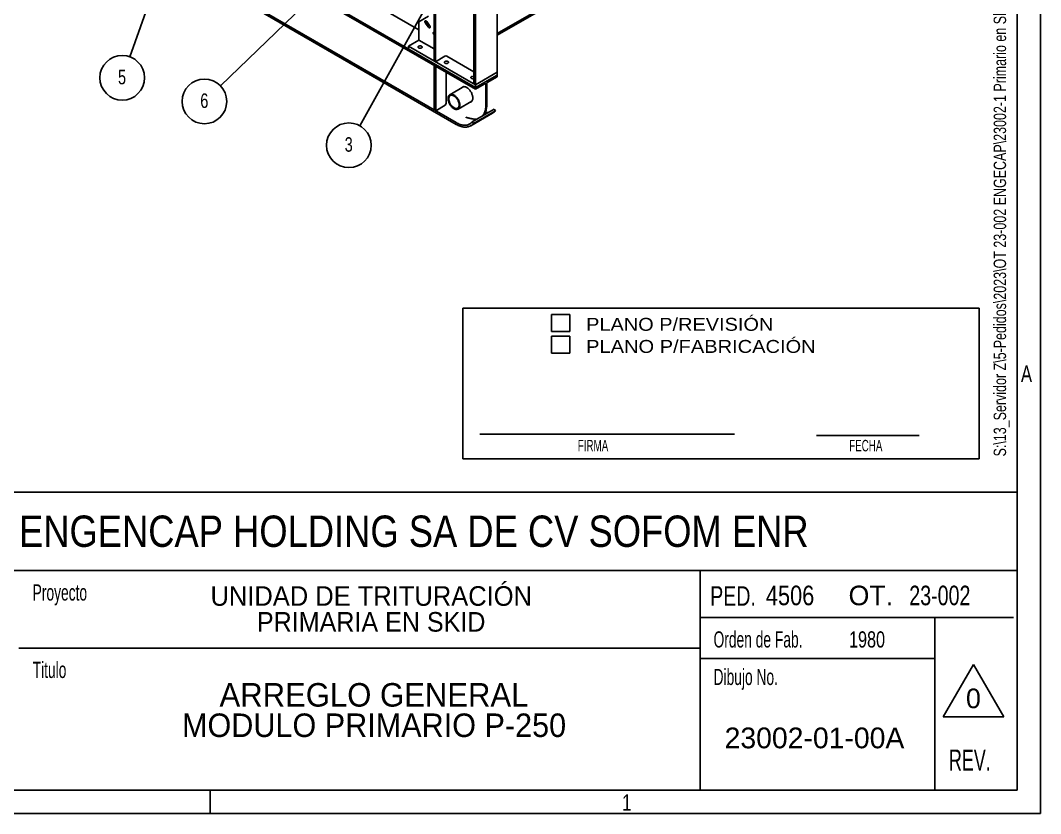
# Model space of a CAD drawing. Header units: millimetres. Extents: x 861 to 27901, y 673 to 17923.
# Drawn here: x 23564 to 27901, y 673 to 4043 of the extents above; entities that cross this region are included whole.
import ezdxf

# ---------------------------------------------------------------- set-up
doc = ezdxf.new("R2010")
doc.units = ezdxf.units.MM
doc.header["$LTSCALE"] = 33.3
for name, color, linetype in [('CAPA_1', 7, 'Continuous'), ('SLD-0_0', 7, 'Continuous'), ('STRUC', 4, 'Continuous')]:
    doc.layers.add(name, color=color, linetype=linetype)
doc.styles.add('SLDTEXTSTYLE0', font='TXT', dxfattribs={"width": 0.75})
doc.styles.add('SLDTEXTSTYLE13', font='TXT', dxfattribs={"width": 0.748115})
doc.styles.add('SLDTEXTSTYLE14', font='TXT', dxfattribs={"width": 0.638298})
doc.styles.add('SLDTEXTSTYLE16', font='TXT', dxfattribs={"width": 1.153258})
doc.styles.add('SLDTEXTSTYLE17', font='TXT', dxfattribs={"width": 1.160134})
doc.styles.add('SLDTEXTSTYLE23', font='TXT', dxfattribs={"width": 1.023192})
doc.styles.add('SLDTEXTSTYLE24', font='TXT', dxfattribs={"width": 0.988313})
doc.styles.add('SLDTEXTSTYLE25', font='TXT', dxfattribs={"width": 0.973365})
doc.styles.add('SLDTEXTSTYLE26', font='TXT', dxfattribs={"width": 0.867418})
doc.styles.add('SLDTEXTSTYLE27', font='TXT', dxfattribs={"width": 0.957793})
doc.styles.add('SLDTEXTSTYLE29', font='TXT', dxfattribs={"width": 0.830479})
doc.dimstyles.new('SLDDIMSTYLE1', dxfattribs={"dimtxt": 0.18, "dimasz": 20.492308, "dimexe": 0, "dimexo": 0.0625, "dimgap": 0, "dimtad": 0, "dimtih": 1, "dimtoh": 1, "dimdec": 0, "dimrnd": 1e-09, "dimzin": 0, "dimdsep": 46, "dimtxsty": 'Standard', "dimblk1": 'DOT', "dimblk2": 'DOT', "dimsah": 1, "dimcen": 0.09, "dimadec": 0, "dimazin": 0, "dimtfac": 20.492308, "dimtdec": 0, "dimtofl": 0, "dimtmove": 0, "dimatfit": 3, "dimldrblk": 'DOT', "dimfxl": 1, "dimfrac": 2, "dimtolj": 1, "dimtzin": 0, "dimarcsym": 0})
doc.dimstyles.new('SLDDIMSTYLE2', dxfattribs={"dimtxt": 0.18, "dimasz": 66.6, "dimexe": 0, "dimexo": 0.0625, "dimgap": 0, "dimtad": 0, "dimtih": 1, "dimtoh": 1, "dimdec": 0, "dimrnd": 1e-09, "dimzin": 0, "dimdsep": 46, "dimtxsty": 'Standard', "dimsah": 1, "dimcen": 0.09, "dimadec": 0, "dimazin": 0, "dimtfac": 66.6, "dimtdec": 0, "dimtofl": 0, "dimtmove": 0, "dimatfit": 3, "dimfxl": 1, "dimfrac": 2, "dimtolj": 1, "dimtzin": 0, "dimarcsym": 0})

# ---------------------------------------------------------------- blocks, each defined once
blk = doc.blocks.new('SW_NOTE_0_122')
at = {"layer": 'CAPA_1', "color": 0}
blk.add_circle((-31.8, -89.4), 94.9, dxfattribs=at)
at = {"layer": 'CAPA_1', "color": 0, "insert": (-32.5, -55.2), "char_height": 61.7, "attachment_point": 2, "style": 'SLDTEXTSTYLE0'}
blk.add_mtext('5', dxfattribs=at)
blk = doc.blocks.new('SW_NOTE_0_123')
at = {"layer": 'CAPA_1', "color": 0}
blk.add_circle((-68.2, -65.9), 94.9, dxfattribs=at)
at = {"layer": 'CAPA_1', "color": 0, "insert": (-68.8, -31.8), "char_height": 61.7, "attachment_point": 2, "style": 'SLDTEXTSTYLE0'}
blk.add_mtext('6', dxfattribs=at)
blk = doc.blocks.new('_Dot')
at = {"color": 0, "linetype": 'ByBlock', "lineweight": -2}
blk.add_line((-0.5, 0), (-1, 0), dxfattribs=at)
at = {"color": 0, "linetype": 'ByBlock', "const_width": 0.5}
blk.add_lwpolyline([(-0.25, 0, 1), (0.25, 0, 1)], format="xyb", close=True, dxfattribs=at)
blk = doc.blocks.new('SW_NOTE_0_125')
at = {"layer": 'CAPA_1', "color": 0}
blk.add_circle((-46.1, -82.9), 94.9, dxfattribs=at)
at = {"layer": 'CAPA_1', "color": 0, "insert": (-46.7, -48.8), "char_height": 61.7, "attachment_point": 2, "style": 'SLDTEXTSTYLE0'}
blk.add_mtext('3', dxfattribs=at)

msp = doc.modelspace()

# ---------------------------------------------------------------- linework, layer by layer
at = {"layer": 'CAPA_1'}
for p, q in [((27900.71, 673.2), (27900.71, 17922.6)), ((27800.81, 17822.7), (27800.81, 773.1)), ((6222.12, 2038.5), (27800.81, 2038.5)), ((22391.55, 1705.5), (27800.81, 1705.5)), ((26454.15, 1705.5), (26454.15, 773.1)), ((961.01, 773.1), (27800.81, 773.1)), ((24370.91, 673.2), (24370.91, 773.1)), ((861.11, 673.2), (27900.71, 673.2))]:
    msp.add_line(p, q, dxfattribs=at)
at = {"layer": 'SLD-0_0', "color": 6}
for p, q in [((27639.85, 2821.16), (25444.86, 2821.16)), ((25444.86, 2821.16), (25444.86, 2180.57)), ((27639.85, 2180.57), (27639.85, 2821.16)), ((25444.86, 2180.57), (27639.85, 2180.57))]:
    msp.add_line(p, q, dxfattribs=at)
at = {"layer": 'SLD-0_0'}
for p, q in [((25899.98, 2793.67), (25821.01, 2793.67)), ((25821.01, 2793.67), (25821.01, 2721.42)), ((25899.98, 2721.42), (25899.98, 2793.67)), ((25821.01, 2721.42), (25899.98, 2721.42)), ((25899.98, 2701.53), (25821.01, 2701.53)), ((25821.01, 2701.53), (25821.01, 2629.28)), ((25899.98, 2629.28), (25899.98, 2701.53)), ((25821.01, 2629.28), (25899.98, 2629.28)), ((26454.15, 1376.21), (23557.05, 1376.21))]:
    msp.add_line(p, q, dxfattribs=at)
at = {"layer": 'SLD-0_0', "color": 1}
for p, q in [((25516.66, 2285.35), (26599.21, 2285.35)), ((26948.44, 2279.08), (27384.36, 2279.08))]:
    msp.add_line(p, q, dxfattribs=at)
at = {"layer": 'SLD-0_0', "color": 1, "lineweight": 25}
for p, q in [((27786.15, 1505.7), (26454.15, 1505.7)), ((27450.53, 773.1), (27450.53, 1505.7)), ((27450.53, 1331.66), (26454.15, 1331.66)), ((27615.43, 1307.17), (27486.66, 1084.12)), ((27744.21, 1084.12), (27615.43, 1307.17)), ((27486.66, 1084.12), (27744.21, 1084.12))]:
    msp.add_line(p, q, dxfattribs=at)
at = {"layer": 'STRUC', "linetype": 'Continuous', "lineweight": 25}
for p, q in [((25497.8, 3757.45), (19891.45, 6993.92)), ((25497.8, 3750.21), (19891.45, 6986.69)), ((25416.51, 3608.7), (19972.75, 6751.31)), ((25416.51, 3601.46), (19972.75, 6744.08)), ((25322.08, 5036.55), (25322.08, 3871.23)), ((25328.34, 5032.93), (25328.34, 3867.61)), ((25590.65, 3811.05), (25590.65, 5008.27)), ((25497.8, 3757.45), (25497.8, 4954.67)), ((25491.53, 4938.72), (25491.53, 3773.4)), ((25257.47, 4003.39), (24129.23, 4654.71)), ((26367.8, 4435.68), (25590.65, 3987.04)), ((26367.8, 4428.44), (25590.65, 3979.8)), ((25298.55, 4060.46), (25257.47, 4036.73)), ((25257.47, 4036.73), (25257.47, 3959.04)), ((25290.8, 4034.24), (25302.65, 4018.29)), ((25303.23, 4022.05), (25291.38, 4038.01)), ((25285.46, 4031.16), (25297.31, 4015.2)), ((25213.72, 3933.78), (25257.47, 3959.04)), ((25257.47, 3959.04), (25322.08, 3921.74)), ((25321.01, 3983.29), (25322.08, 3981.85)), ((25497.8, 3769.79), (25213.72, 3933.78)), ((25213.72, 3921.45), (25213.72, 3933.78)), ((25497.8, 3757.45), (25213.72, 3921.45)), ((25328.34, 3867.61), (25368.64, 3890.88)), ((25377.19, 3890.88), (25491.53, 3824.86)), ((25322.09, 3663.2), (25322.09, 3851.65)), ((25329.21, 3659.09), (25329.21, 3847.54)), ((25373.78, 3821.81), (25373.78, 3689.75)), ((25497.8, 3769.79), (25590.65, 3823.38)), ((25590.65, 3811.05), (25497.8, 3757.45)), ((25590.65, 3811.05), (25497.8, 3757.45)), ((25497.8, 3750.21), (25538.1, 3773.48)), ((25546.07, 3683.51), (25546.07, 3773.15)), ((25550.35, 3780.55), (25590.65, 3803.81)), ((25590.65, 3811.05), (25590.64, 3811.05)), ((25590.65, 3803.81), (25590.65, 3811.05)), ((25448.15, 3761.53), (25389.25, 3727.52)), ((25497.8, 3757.45), (25497.8, 3750.21)), ((25542.37, 3771.01), (25542.37, 3681.37)), ((25373.78, 3689.75), (25369.51, 3682.36)), ((25424.49, 3666.48), (25483.39, 3700.49)), ((25369.51, 3682.36), (25329.21, 3659.09)), ((25478.26, 3595.34), (25571.11, 3648.94)), ((25577.76, 3665.96), (25484.91, 3612.36)), ((25582.96, 3659.12), (25490.11, 3605.53)), ((25577.76, 3665.96), (25582.96, 3659.12)), ((25490.11, 3605.53), (25484.91, 3612.36))]:
    msp.add_line(p, q, dxfattribs=at)
at = {"layer": 'STRUC', "linetype": 'Continuous', "lineweight": 25, "flags": 128}
for points in [[(25291.38, 4038.01), (25290.45, 4039.11), (25289.45, 4040.04), (25288.41, 4040.75), (25287.37, 4041.24), (25286.37, 4041.46), (25285.44, 4041.42), (25284.63, 4041.12), (25283.97, 4040.57), (25283.48, 4039.78), (25283.18, 4038.8), (25283.08, 4037.66), (25283.18, 4036.39), (25283.49, 4035.06), (25283.98, 4033.71), (25284.65, 4032.39), (25285.46, 4031.16)], [(25297.31, 4015.2), (25298.23, 4014.1), (25299.23, 4013.17), (25300.28, 4012.45), (25301.32, 4011.97), (25302.32, 4011.75), (25303.24, 4011.79), (25304.05, 4012.09), (25304.71, 4012.64), (25305.2, 4013.42), (25305.51, 4014.41), (25305.61, 4015.55), (25305.5, 4016.82), (25305.2, 4018.15), (25304.7, 4019.5), (25304.04, 4020.82), (25303.23, 4022.05)], [(25297.32, 4025.46), (25298.24, 4024.35), (25299.24, 4023.41), (25300.28, 4022.68), (25301.32, 4022.18), (25302.33, 4021.94), (25303.25, 4021.96), (25303.29, 4021.97)], [(25322.08, 3993.57), (25321.92, 3993.59), (25321, 3993.55), (25320.19, 3993.25), (25319.53, 3992.7), (25319.04, 3991.91), (25318.73, 3990.93), (25318.63, 3989.78), (25318.74, 3988.52), (25319.04, 3987.19), (25319.54, 3985.84), (25320.2, 3984.52), (25321.01, 3983.29)], [(25269.17, 3926.24), (25267.96, 3925.66), (25266.59, 3925.21), (25265.09, 3924.9), (25263.53, 3924.76), (25261.96, 3924.78), (25260.41, 3924.96), (25258.94, 3925.3), (25257.6, 3925.79), (25256.44, 3926.4), (25255.48, 3927.13), (25254.76, 3927.94), (25254.31, 3928.82), (25254.13, 3929.72), (25254.24, 3930.63), (25254.63, 3931.52), (25255.28, 3932.35), (25256.18, 3933.1), (25257.3, 3933.74), (25258.59, 3934.26), (25260.03, 3934.64), (25261.56, 3934.86), (25263.14, 3934.92), (25264.71, 3934.82), (25266.22, 3934.56), (25267.63, 3934.14), (25268.89, 3933.59), (25269.95, 3932.92), (25270.79, 3932.15), (25271.38, 3931.3), (25271.7, 3930.41), (25271.73, 3929.49), (25271.49, 3928.59), (25270.96, 3927.73), (25270.18, 3926.94), (25269.17, 3926.24)], [(25381.3, 3861.51), (25380.09, 3860.93), (25378.71, 3860.48), (25377.22, 3860.17), (25375.66, 3860.03), (25374.08, 3860.05), (25372.54, 3860.24), (25371.07, 3860.57), (25369.73, 3861.06), (25368.57, 3861.68), (25367.61, 3862.4), (25366.89, 3863.21), (25366.44, 3864.09), (25366.26, 3864.99), (25366.37, 3865.9), (25366.75, 3866.79), (25367.41, 3867.62), (25368.31, 3868.37), (25369.42, 3869.01), (25370.72, 3869.53), (25372.16, 3869.91), (25373.69, 3870.13), (25375.27, 3870.19), (25376.84, 3870.09), (25378.35, 3869.83), (25379.76, 3869.41), (25381.01, 3868.86), (25382.08, 3868.19), (25382.92, 3867.42), (25383.51, 3866.57), (25383.82, 3865.68), (25383.86, 3864.76), (25383.61, 3863.86), (25383.09, 3863), (25382.31, 3862.21), (25381.3, 3861.51)], [(25491.53, 3795.95), (25490.84, 3795.75), (25489.35, 3795.45), (25487.79, 3795.3), (25486.21, 3795.32), (25484.66, 3795.51), (25483.2, 3795.85), (25481.86, 3796.33), (25480.69, 3796.95), (25479.74, 3797.67), (25479.02, 3798.48), (25478.56, 3799.36), (25478.39, 3800.26), (25478.49, 3801.17), (25478.88, 3802.06), (25479.53, 3802.89), (25480.43, 3803.64), (25481.55, 3804.28), (25482.85, 3804.8), (25484.29, 3805.18), (25485.82, 3805.4), (25487.39, 3805.46), (25488.96, 3805.36), (25490.48, 3805.1), (25491.53, 3804.8)], [(25486.87, 3713.41), (25486.77, 3716.06), (25486.48, 3718.81), (25485.99, 3721.63), (25485.31, 3724.49), (25484.45, 3727.39), (25483.41, 3730.3), (25482.2, 3733.19), (25480.84, 3736.04), (25479.32, 3738.83), (25477.66, 3741.54), (25475.87, 3744.15), (25473.97, 3746.65), (25471.98, 3749), (25469.9, 3751.19), (25467.75, 3753.21), (25465.56, 3755.04), (25463.33, 3756.67), (25461.08, 3758.08), (25458.83, 3759.26), (25456.6, 3760.21), (25454.4, 3760.92), (25452.26, 3761.38), (25450.18, 3761.58), (25448.18, 3761.53), (25446.29, 3761.23), (25444.5, 3760.68), (25442.84, 3759.88), (25441.32, 3758.85), (25439.95, 3757.58), (25438.77, 3756.11)], [(25444.79, 3760.79), (25443.66, 3759.71), (25442.47, 3758.25)], [(25431.79, 3682.62), (25431.69, 3685.25), (25431.39, 3687.99), (25430.89, 3690.79), (25430.2, 3693.65), (25429.32, 3696.53), (25428.26, 3699.41), (25427.03, 3702.28), (25425.63, 3705.1), (25424.09, 3707.86), (25422.4, 3710.53), (25420.6, 3713.09), (25418.68, 3715.53), (25416.66, 3717.81), (25414.57, 3719.93), (25412.41, 3721.86), (25410.21, 3723.59), (25407.99, 3725.11), (25405.75, 3726.4), (25403.52, 3727.45), (25401.32, 3728.26), (25399.17, 3728.82), (25397.07, 3729.12), (25395.06, 3729.16), (25393.14, 3728.94), (25391.33, 3728.47), (25389.65, 3727.74), (25388.1, 3726.77), (25386.71, 3725.56), (25385.47, 3724.11), (25384.41, 3722.45), (25383.54, 3720.58), (25382.85, 3718.53), (25382.35, 3716.3), (25382.05, 3713.91), (25381.95, 3711.39), (25382.05, 3708.75), (25382.35, 3706.02), (25382.85, 3703.22), (25383.54, 3700.36), (25384.41, 3697.48), (25385.47, 3694.59), (25386.71, 3691.73), (25388.1, 3688.9), (25389.65, 3686.15), (25391.33, 3683.47), (25393.14, 3680.91), (25395.06, 3678.48), (25397.07, 3676.2), (25399.17, 3674.08), (25401.32, 3672.15), (25403.52, 3670.42), (25405.75, 3668.9), (25407.99, 3667.61), (25410.21, 3666.56), (25412.41, 3665.75), (25414.57, 3665.19), (25416.66, 3664.89), (25418.68, 3664.85), (25420.6, 3665.06), (25422.4, 3665.53), (25424.09, 3666.26), (25425.63, 3667.24), (25427.03, 3668.45), (25428.26, 3669.89), (25429.32, 3671.56), (25430.2, 3673.42), (25430.89, 3675.48), (25431.39, 3677.71), (25431.69, 3680.1), (25431.79, 3682.62)], [(25428.73, 3684.38), (25428.63, 3686.84), (25428.33, 3689.39), (25427.84, 3692.01), (25427.16, 3694.67), (25426.3, 3697.35), (25425.26, 3700.03), (25424.05, 3702.69), (25422.69, 3705.29), (25421.18, 3707.82), (25419.55, 3710.24), (25417.8, 3712.55), (25415.95, 3714.72), (25414.02, 3716.73), (25412.02, 3718.56), (25409.98, 3720.19), (25407.91, 3721.62), (25405.83, 3722.82), (25403.76, 3723.78), (25401.71, 3724.51), (25399.72, 3724.98), (25397.79, 3725.21), (25395.94, 3725.17), (25394.19, 3724.88), (25392.55, 3724.34), (25391.05, 3723.55), (25389.69, 3722.53), (25388.48, 3721.27), (25387.44, 3719.79), (25386.57, 3718.1), (25385.89, 3716.22), (25385.4, 3714.17), (25385.11, 3711.96), (25385.01, 3709.62), (25385.11, 3707.17), (25385.4, 3704.62), (25385.89, 3702), (25386.57, 3699.34), (25387.44, 3696.65), (25388.48, 3693.97), (25389.69, 3691.32), (25391.05, 3688.72), (25392.55, 3686.19), (25394.19, 3683.76), (25395.94, 3681.45), (25397.79, 3679.28), (25399.72, 3677.28), (25401.71, 3675.45), (25403.76, 3673.81), (25405.83, 3672.39), (25407.91, 3671.19), (25409.98, 3670.22), (25412.02, 3669.5), (25414.02, 3669.02), (25415.95, 3668.8), (25417.8, 3668.83), (25419.55, 3669.12), (25421.18, 3669.66), (25422.69, 3670.45), (25424.05, 3671.48), (25425.26, 3672.74), (25426.3, 3674.22), (25427.16, 3675.91), (25427.84, 3677.78), (25428.33, 3679.84), (25428.63, 3682.04), (25428.73, 3684.38)], [(25474, 3695.07), (25475.87, 3695.37), (25477.66, 3695.92), (25479.32, 3696.71), (25480.84, 3697.75), (25482.2, 3699.02), (25483.41, 3700.52), (25484.45, 3702.22), (25485.31, 3704.12), (25485.99, 3706.21), (25486.48, 3708.47), (25486.77, 3710.87), (25486.87, 3713.41)], [(25477.71, 3697.2), (25479.57, 3697.5), (25481.07, 3697.94)], [(25529.48, 3638.09), (25531.67, 3640.99), (25533.67, 3644.13), (25535.47, 3647.5), (25537.07, 3651.08), (25538.46, 3654.87), (25539.65, 3658.86), (25540.63, 3663.03), (25541.39, 3667.38), (25541.93, 3671.9), (25542.26, 3676.56), (25542.37, 3681.37)], [(25546.07, 3683.51), (25545.96, 3678.7), (25545.64, 3674.04), (25545.09, 3669.52), (25544.33, 3665.17), (25543.35, 3661), (25542.17, 3657.01), (25540.77, 3653.22), (25539.17, 3649.63), (25537.37, 3646.27), (25535.37, 3643.13), (25533.19, 3640.23)], [(25484.91, 3612.36), (25482.63, 3609.79), (25480.19, 3607.46), (25477.58, 3605.36), (25474.82, 3603.5), (25471.92, 3601.89), (25468.88, 3600.54), (25465.7, 3599.44), (25462.41, 3598.59), (25459, 3598.01), (25455.48, 3597.69), (25451.87, 3597.63), (25448.16, 3597.83), (25444.38, 3598.29), (25440.53, 3599.02), (25436.62, 3600), (25432.66, 3601.24), (25428.66, 3602.74), (25424.62, 3604.48), (25420.57, 3606.47), (25416.51, 3608.7)], [(25416.51, 3601.46), (25420.67, 3599.17), (25424.83, 3597.11), (25428.97, 3595.3), (25433.08, 3593.73), (25437.15, 3592.4), (25441.18, 3591.33), (25445.15, 3590.5), (25449.05, 3589.94), (25452.88, 3589.62), (25456.63, 3589.57), (25460.28, 3589.77), (25463.84, 3590.23), (25467.29, 3590.94), (25470.62, 3591.91), (25473.83, 3593.13), (25476.91, 3594.6), (25479.85, 3596.31), (25482.65, 3598.26), (25485.29, 3600.45), (25487.78, 3602.88), (25490.11, 3605.53)]]:
    msp.add_lwpolyline(points, dxfattribs=at)
at = {"layer": 'STRUC', "linetype": 'Continuous', "lineweight": 25}
for centre, radius, start, end in [((25299.55, 4041.13), 11.14, 181.96345, 218.21501), ((25305.47, 4031.97), 10.43, 174.3019, 218.61665), ((25310.87, 4024.19), 10.12, 215.68047, 238.68104), ((25372.91, 3882.63), 9.29, 62.60967, 117.39033), ((25539.77, 3771.43), 2.64, 350.78596, 129.20329), ((25555.35, 3772.73), 9.28, 122.60548, 177.39452), ((25545.57, 3700.52), 49.3, 263.57494, 278.98208), ((25549.62, 3685.93), 42.77, 300.15667, 321.1961), ((25497.16, 3674.73), 51.38, 258.69537, 278.76922)]:
    msp.add_arc(centre, radius, start, end, dxfattribs=at)
msp.add_open_spline([(25456.81, 3631.96), (25456.82, 3631.95), (25458.65, 3631.29), (25462.28, 3630.07), (25467.69, 3628.5), (25473.02, 3627.15), (25478.09, 3626.04), (25482.86, 3625.12), (25485.68, 3624.61), (25487.09, 3624.35)], degree=3, knots=[0, 0, 0, 0, 0.0015894, 0.1701528, 0.3387102, 0.5094707, 0.680202, 0.8395503, 1, 1, 1, 1], dxfattribs=at)

# ---------------------------------------------------------------- block references
at = {"layer": 'CAPA_1'}
for name, p in [('SW_NOTE_0_122', (24028.3, 3888.53)), ('SW_NOTE_0_123', (24414.43, 3764.62)), ('SW_NOTE_0_125', (25006.21, 3595.59))]:
    msp.add_blockref(name, p, dxfattribs=at)

# ---------------------------------------------------------------- texts
at = {"layer": 'CAPA_1', "insert": (27701.17, 2190.5), "char_height": 52.86375, "attachment_point": 1, "rotation": 90, "style": 'SLDTEXTSTYLE0'}
msp.add_mtext('S:\\\\13_Servidor Z\\\\5-Pedidos\\\\2023\\\\OT 23-002 ENGECAP\\\\23002-1 Primario en Skid\\\\23002-1 Ens. Primario\\\\', dxfattribs=at)
at = {"layer": 'CAPA_1', "attachment_point": 1}
for s, insert, char_height, style in [('A', (27817.2, 2577.02), 70.48, 'SLDTEXTSTYLE0'), ('4506', (26732.89, 1641.58), 83.25, 'SLDTEXTSTYLE29'), ('OT.', (27084.26, 1641.58), 83.25, 'SLDTEXTSTYLE23'), ('23-002', (27342.42, 1641.58), 83.25, 'SLDTEXTSTYLE0'), ('1980', (27086.24, 1447.48), 68.681, 'SLDTEXTSTYLE0'), ('1', (26122.06, 755.5), 70.48, 'SLDTEXTSTYLE0')]:
    msp.add_mtext(s, dxfattribs=dict(at, insert=insert, char_height=char_height, style=style))
at = {"layer": 'SLD-0_0'}
for s, insert, char_height, attachment_point, style in [('PLANO P/REVISIÓN', (25968.71, 2779.24), 54.945, 1, 'SLDTEXTSTYLE16'), ('PLANO P/FABRICACIÓN', (25968.71, 2685.37), 54.945, 1, 'SLDTEXTSTYLE17'), ('FIRMA', (25933.09, 2260.84), 48.858, 1, 'SLDTEXTSTYLE14'), ('FECHA', (27086.86, 2260.84), 48.858, 1, 'SLDTEXTSTYLE14'), ('ENGENCAP HOLDING SA DE CV SOFOM ENR', (25236.2, 1939.42), 133.2, 2, 'SLDTEXTSTYLE26'), ('UNIDAD DE TRITURACIÓN', (25055.18, 1639.28), 83.25, 2, 'SLDTEXTSTYLE25'), ('Proyecto', (23615.91, 1646.87), 68.681, 1, 'SLDTEXTSTYLE14'), ('PED.', (26593.24, 1639.28), 83.25, 2, 'SLDTEXTSTYLE13'), ('PRIMARIA EN SKID', (25054.95, 1529.39), 83.25, 2, 'SLDTEXTSTYLE27'), ('Orden de Fab.', (26510.43, 1447.48), 68.6813, 1, 'SLDTEXTSTYLE14'), ('Titulo', (23615.91, 1317.99), 68.681, 1, 'SLDTEXTSTYLE14'), ('Dibujo No.', (26510.43, 1288.15), 68.681, 1, 'SLDTEXTSTYLE14'), ('ARREGLO GENERAL', (25066.82, 1227.66), 99.9, 2, 'SLDTEXTSTYLE24'), ('0', (27615.14, 1204.21), 83.25, 2, 'SLDTEXTSTYLE23'), ('MODULO PRIMARIO P-250', (25067.19, 1098.48), 99.9, 2, 'SLDTEXTSTYLE25'), ('23002-01-00A', (26939.46, 1038.73), 88.1062, 2, 'SLDTEXTSTYLE23'), ('REV.', (27511.03, 945.43), 89.286, 1, 'SLDTEXTSTYLE14')]:
    msp.add_mtext(s, dxfattribs=dict(at, insert=insert, char_height=char_height, attachment_point=attachment_point, style=style))

# ---------------------------------------------------------------- leaders
at = {"layer": 'CAPA_1'}
for points, dimstyle in [([(24366.14, 4836.8), (24028.3, 3888.53)], 'SLDDIMSTYLE2'), ([(25073.37, 4401.19), (24414.43, 3764.62)], 'SLDDIMSTYLE1'), ([(25417.43, 4335.15), (25006.21, 3595.59)], 'SLDDIMSTYLE1')]:
    msp.add_leader(points, dimstyle=dimstyle, dxfattribs=at)

doc.saveas('drawing.dxf')
